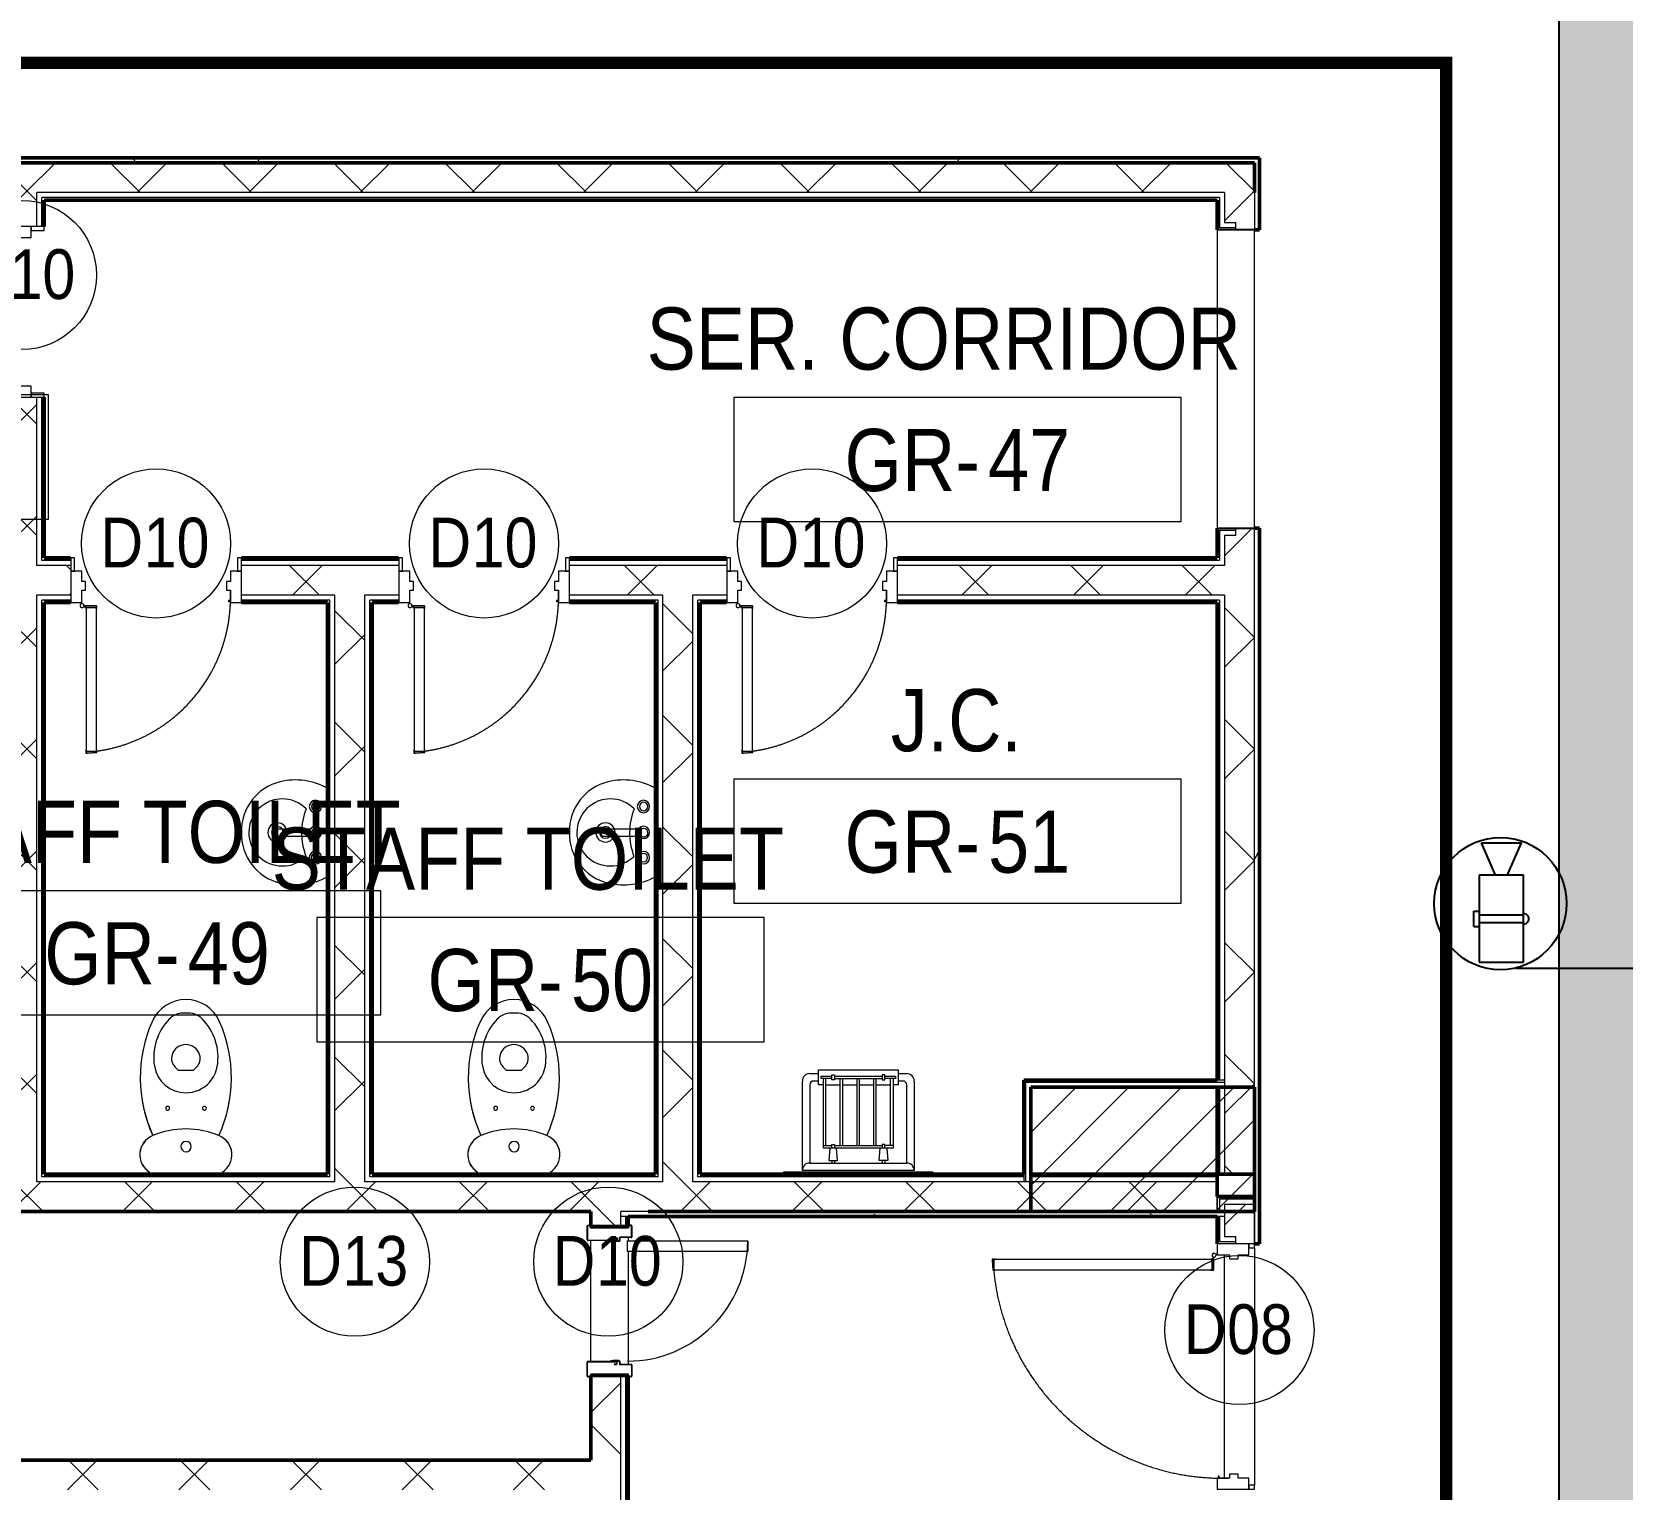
# Model space of a CAD drawing. Header units: millimetres. Extents: x -9358 to 257996, y -67499 to 9117.
# Drawn here: x 2040 to 8440, y -38225 to -32361 of the extents above; entities that cross this region are included whole.
import ezdxf

# ---------------------------------------------------------------- set-up
doc = ezdxf.new("R2010")
doc.units = ezdxf.units.MM
doc.header["$LTSCALE"] = 1000
doc.linetypes.add('Centre', pattern=[31.75, 6.35, -4.7625, 15.875, -4.7625])
doc.linetypes.add('Overhead', pattern=[3.96875, 2.38125, -1.5875])
for name, color, linetype, lineweight in [('123', 2, 'Continuous', 9), ('A-COL-RFC-1', 8, 'Continuous', 9), ('A-COL-RFC-2', 8, 'Continuous', 50), ('A-DETL-GENF', 8, 'Continuous', 25), ('A-DETL-GENF-1', 8, 'Continuous', 9), ('A-DOOR', 8, 'Continuous', 9), ('A-DOOR-1', 8, 'Continuous', 18), ('A-DOOR-2', 8, 'Centre', 9), ('A-DOR', 8, 'Continuous', 9), ('A-FLR-PAT', 8, 'Continuous', 18), ('A-ROM-NAM', 8, 'Continuous', 9), ('A-TYP-DOR', 8, 'Continuous', 0), ('A-WAL-CLD', 8, 'Continuous', 9), ('A-WAL-CMU', 8, 'Continuous', 50), ('A-WAL-LOW-30', 8, 'Continuous', 18), ('A-WAL-PAT-1', 8, 'Continuous', 9), ('A-WAL-PAT-2', 8, 'Overhead', 9), ('P-SANR-FIXT', 8, 'Continuous', 9)]:
    doc.layers.add(name, color=color, linetype=linetype, lineweight=lineweight)
for name, color, linetype in [('CCTVNET', 6, 'Continuous'), ('DATANET', 4, 'Continuous'), ('F POINT AGN', 7, 'Continuous'), ('LC-CABLE -10', 4, 'Continuous'), ('Route - rack2', 7, 'Continuous')]:
    doc.layers.add(name, color=color, linetype=linetype)
doc.styles.add('Arial_5', font='arial.ttf', dxfattribs={"width": 0.85, "height": 200})
doc.styles.add('Arial_7', font='arial.ttf', dxfattribs={"width": 0.85, "height": 200})
pattern_1 = [(45, (0, 0), (-224.5064, 224.5064), []), (135, (0, 0), (-224.5064, -224.5064), [])]
pattern_2 = [(0, (0, 0), (812.8, 203.2), [33.528, -576.072, 33.528, -576.072, -3251.2]), (0, (0, 0), (812.8, 203.2), [-1219.2, 33.528, -1185.672, 33.528, -576.072, -1422.4]), (0, (0, 0), (812.8, 203.2), [-3048, 33.528, -372.872, 33.528, -982.472]), (120, (304.8, 101.6), (-582.3764, 602.30545), [33.528, -576.072, 33.528, -576.072, -3251.2]), (120, (304.8, 101.6), (-582.3764, 602.30545), [-1219.2, 33.528, -1185.672, 33.528, -576.072, -1422.4]), (120, (304.8, 101.6), (-582.3764, 602.30545), [-3048, 33.528, -372.872, 33.528, -982.472]), (240, (406.4, 508), (-230.4236, -805.50545), [33.528, -576.072, 33.528, -576.072, -3251.2]), (240, (406.4, 508), (-230.4236, -805.50545), [-1219.2, 33.528, -1185.672, 33.528, -576.072, -1422.4]), (240, (406.4, 508), (-230.4236, -805.50545), [-3048, 33.528, -372.872, 33.528, -982.472])]

# ---------------------------------------------------------------- blocks, each defined once
blk = doc.blocks.new('Door Tag - Door Tag-41184-01-Ground Floor Plan')
at = {"layer": 'A-TYP-DOR'}
blk.add_circle((0, 0), 3, dxfattribs=at)
blk = doc.blocks.new('DAR_PL_MopSink-02_2D - DAR_PL_MopSink-02_2D-536153-01-Ground Floor Furniture Plan')
at = {"layer": 'P-SANR-FIXT'}
for p, q in [((-195, 405), (-160, 405)), ((-160, 360), (-160, 420)), ((-160, 420), (160, 420)), ((-150, 395), (-106.3, 395)), ((-150, 385), (-150, 395)), ((-106.3, 385), (-150, 385)), ((-140, 105), (-140, 385)), ((-130, 115), (-130, 385)), ((-106.3, 400), (-96.3, 400)), ((-106.3, 380), (-106.3, 400)), ((-96.3, 400), (-96.3, 380)), ((-96.3, 395), (96.2, 395)), ((-96.3, 385), (96.2, 385)), ((-72.5, 115), (-72.5, 385)), ((-62.5, 115), (-62.5, 385)), ((-5, 115), (-5, 385)), ((5, 115), (5, 385)), ((62.5, 115), (62.5, 385)), ((72.5, 115), (72.5, 385)), ((106.2, 400), (96.2, 400)), ((96.2, 400), (96.2, 380)), ((106.2, 380), (106.2, 400)), ((106.2, 395), (150, 395)), ((150, 385), (106.2, 385)), ((130, 115), (130, 385)), ((140, 385), (140, 105)), ((150, 395), (150, 385)), ((160, 420), (160, 360)), ((160, 405), (195, 405)), ((-225, 15), (-225, 375)), ((-195, 360), (-195, 45)), ((-160, 375), (-180, 375)), ((-140, 360), (-160, 360)), ((-130, 360), (-72.5, 360)), ((-96.3, 380), (-106.3, 380)), ((-62.5, 360), (-5, 360)), ((5, 360), (62.5, 360)), ((72.5, 360), (130, 360)), ((96.2, 380), (106.2, 380)), ((160, 360), (140, 360)), ((180, 375), (160, 375)), ((195, 45), (195, 360)), ((225, 375), (225, 15)), ((-140, 115), (-106.3, 115)), ((140, 105), (-140, 105)), ((-114.8, 105), (-118.7, 55)), ((-106.3, 120), (-96.3, 120)), ((-106.3, 105), (-106.3, 120)), ((-96.3, 120), (-96.3, 105)), ((-96.3, 115), (96.2, 115)), ((-83.8, 55), (-87.7, 105)), ((83.8, 55), (87.7, 105)), ((96.2, 120), (96.2, 105)), ((106.2, 120), (96.2, 120)), ((106.2, 105), (106.2, 120)), ((140, 115), (106.2, 115)), ((114.8, 105), (118.7, 55)), ((-300, 10), (300, 10)), ((-300, 0), (-300, 10)), ((225, 15), (-225, 15)), ((-195, 45), (195, 45)), ((-118.7, 55), (-83.8, 55)), ((-106.3, 55), (-106.3, 45)), ((-96.3, 55), (-96.3, 45)), ((118.7, 55), (83.8, 55)), ((96.2, 55), (96.2, 45)), ((106.2, 55), (106.2, 45)), ((300, 10), (300, 0))]:
    blk.add_line(p, q, dxfattribs=at)
for centre, radius, start, end in [((-195, 375), 30, 90, 180), ((195, 375), 30, 360, 90), ((-180, 360), 15, 90, 180), ((180, 360), 15, 360, 90), ((-195, 15), 30, 90, 180), ((195, 15), 30, 360, 90)]:
    blk.add_arc(centre, radius, start, end, dxfattribs=at)
blk = doc.blocks.new('M_Door-Opening - OPENING_1200 x 2200mm-2305139-01-Ground Floor Furniture Plan')
at = {"layer": 'A-DETL-GENF'}
for p, q in [((-608.2, 75), (-608.2, -75)), ((591.8, -75), (591.8, 75))]:
    blk.add_line(p, q, dxfattribs=at)
at = {"layer": 'A-WAL-PAT-2'}
for p, q in [((591.8, 75), (-608.2, 75)), ((-608.2, -75), (591.8, -75))]:
    blk.add_line(p, q, dxfattribs=at)
blk = doc.blocks.new('WC w Cistern _5_ - 540 x 360mm-1134642-01-Ground Floor Furniture Plan')
at = {"layer": 'P-SANR-FIXT'}
for p, q in [((-43.1, 430.6), (-30.8, 418.2)), ((-30.8, 418.2), (30.8, 418.2)), ((30.8, 418.2), (43.1, 430.6)), ((-146.9, 0), (-146.9, 8.9)), ((-146.9, 0), (-146.9, 8.9)), ((146.9, 8.9), (146.9, 0)), ((146.9, 8.9), (146.9, 0))]:
    blk.add_line(p, q, dxfattribs=at)
for centre, radius, start, end in [((1.4, 553), 150, 90.53114, 156.20311), ((1.4, 553), 150, 90.53114, 156.20311), ((-8.3, 567.1), 81.6, 84.16452, 135.60264), ((-1.4, 553), 150, 23.79689, 89.46886), ((-1.4, 553), 150, 23.79689, 89.46886), ((8.3, 567.1), 81.6, 44.39736, 95.83548), ((375, 388.2), 558.4, 156.20311, 204.60973), ((375, 388.2), 558.4, 156.20311, 204.64551), ((90.5, 470.4), 219.9, 135.60264, 189.09392), ((-90.5, 470.4), 219.9, 350.90608, 44.39736), ((-375, 388.2), 558.4, 335.35449, 23.79689), ((-375, 388.2), 558.4, 335.39027, 23.79689), ((0, 463.5), 58.1, 17.18295, 162.81354), ((-7.8, 465.9), 50, 162.81354, 225), ((7.8, 465.9), 50, 315, 17.18295), ((0, 455.9), 128.2, 189.09392, 270.00153), ((0, 455.9), 128.2, 317.55472, 350.90608), ((0, 455.9), 128.2, 269.99847, 317.55472), ((-73.2, 265.4), 7.83, 0, 180), ((-73.2, 265.4), 7.83, 180, 360), ((74.8, 265.4), 7.83, 0, 180), ((74.8, 265.4), 7.83, 180, 0), ((-102.8, 78.7), 82.5, 111.18076, 237.72554), ((-102.8, 78.7), 82.5, 113.12177, 237.72554), ((0, -162.1), 344.3, 66.87823, 113.12177), ((0.6, 111.3), 20.9, 0, 180), ((102.8, 78.7), 82.5, 302.27446, 68.81924), ((102.8, 78.7), 82.5, 302.27446, 66.87823), ((0.6, 111.3), 20.9, 180, 0)]:
    blk.add_arc(centre, radius, start, end, dxfattribs=at)
blk = doc.blocks.new('Sink - Cloakroom - 440 x 350mm-536151-01-Ground Floor Furniture Plan')
at = {"layer": 'P-SANR-FIXT'}
for p, q in [((-15, 214.9), (-15, 70.7)), ((15, 214.9), (15, 70.7))]:
    blk.add_line(p, q, dxfattribs=at)
for centre, radius, start, end in [((-5.9, 145.1), 203.5, 88.34422, 166.36495), ((-5.9, 145.1), 203.5, 88.34422, 166.36495), ((5.9, 145.1), 203.5, 13.63505, 91.65578), ((5.9, 145.1), 203.5, 13.63505, 91.65578), ((0, 183.6), 135, 314.94439, 224.53709), ((53.3, 130.8), 264.4, 166.36495, 209.63505), ((53.3, 130.8), 264.4, 166.36495, 209.63505), ((0, 203.6), 38.6, 0, 180), ((0, 203.6), 38.6, 180, 0), ((0, 203.6), 23.5, 0, 180), ((0, 203.6), 23.5, 180, 0), ((-53.3, 130.8), 264.4, 330.36495, 13.63505), ((-53.3, 130.8), 264.4, 330.36495, 13.63505), ((-101.3, 50.7), 25, 360, 180), ((-101.3, 50.7), 17, 0, 180), ((-1.6, -160.3), 266.6, 68.68012, 110.80136), ((0, 50.7), 25, 360, 180), ((-0.8, 49.2), 16.8, 90, 270), ((-0.8, 49.2), 16.8, 270, 90), ((104.3, 50.7), 25, 0, 180), ((104.3, 49.7), 17, 0, 180), ((-101.3, 50.7), 25, 180, 360), ((-101.3, 50.7), 17, 180, 0), ((0, 50.7), 25, 180, 360), ((104.3, 50.7), 25, 180, 0), ((104.3, 49.7), 17, 180, 0)]:
    blk.add_arc(centre, radius, start, end, dxfattribs=at)
blk.add_ellipse((0, 214.9), major_axis=(15, 0), ratio=0.428525, start_param=0, end_param=3.141593, dxfattribs=at)
blk = doc.blocks.new('Wooden door with louvers - WC Wooden door 700 x 2200mm-2594680-01-Ground Floor Furniture Plan')
at = {"layer": 'A-DETL-GENF-1'}
for p, q in [((237.9, 691.4), (237.9, 684.2)), ((239.2, 682.9), (239.2, 689.2)), ((239.2, 689.2), (281.1, 689.2)), ((275.5, 695.6), (239.4, 693.1)), ((282.4, 695.6), (275.5, 695.6)), ((281.1, 689.2), (281.1, 682.9)), ((282.4, 684.2), (282.4, 695.6)), ((-299.2, 90), (-343.7, 90)), ((-343.7, 90), (-343.7, -37)), ((-299.2, 85.1), (-299.2, 90)), ((-296, 84.9), (-299.2, 85.1)), ((-299.2, 82.3), (-296, 82.6)), ((-299.2, 40.2), (-299.2, 82.3)), ((-295, 84.9), (-296, 84.9)), ((-296, 82.6), (-295, 82.6)), ((-291.9, 85.7), (-295, 85.7)), ((-295, 85.7), (-295, 84.9)), ((-295, 82.6), (-295, 81.7)), ((-295, 81.7), (-291.9, 81.7)), ((-291.9, 81.7), (-291.9, 85.7)), ((237.9, 115), (237.9, 105.1)), ((239.2, 109.4), (239.2, 116.3)), ((281.1, 109.4), (239.2, 109.4)), ((239.5, 103.5), (290.2, 103.5)), ((281.1, 115.7), (281.1, 109.4)), ((282.4, 107.1), (282.4, 114.5)), ((291.9, 107.1), (282.4, 107.1)), ((299.2, 94.4), (299.2, 40.2)), ((302.6, 90), (302.6, 95.8)), ((343.6, 90), (302.6, 90)), ((343.6, -37), (343.6, 90)), ((-284.5, 40.2), (-299.2, 40.2)), ((-299.2, -37), (-299.2, 5.2)), ((-299.2, 5.2), (-284.5, 5.2)), ((-283.4, 6.4), (-283.4, 39)), ((283.4, 39), (283.4, 6.4)), ((299.2, 40.2), (284.5, 40.2)), ((284.5, 5.2), (299.2, 5.2)), ((299.2, 5.2), (299.2, -37)), ((-343.7, -37), (-299.2, -37)), ((299.2, -37), (343.6, -37))]:
    blk.add_line(p, q, dxfattribs=at)
for centre, radius, start, end in [((239.5, 691.5), 1.54, 94, 184), ((239.2, 684.2), 1.27, 180, 270), ((281.1, 684.2), 1.27, 270, 0), ((239.2, 115), 1.27, 90, 180), ((239.5, 105.1), 1.57, 180, 270), ((281.1, 114.5), 1.27, 360, 90), ((297.8, 102), 7.79, 168.79322, 280.213), ((297.8, 102), 7.79, 307.4633, 139.37498), ((-284.5, 39), 1.14, 0, 90), ((-284.5, 6.4), 1.14, 270, 0), ((284.5, 39), 1.14, 90, 180), ((284.5, 6.4), 1.14, 180, 270)]:
    blk.add_arc(centre, radius, start, end, dxfattribs=at)
at = {"layer": 'A-DOOR'}
for p, q in [((281.1, 689.2), (239.2, 689.2)), ((239.2, 689.2), (239.2, 493.5)), ((281.1, 503.5), (281.1, 689.2)), ((239.2, 493.5), (239.2, 109.4)), ((281.1, 109.4), (281.1, 503.5)), ((239.2, 109.4), (281.1, 109.4)), ((-327.8, -37), (-343.7, -37)), ((-343.7, -37), (-343.7, -90)), ((-327.8, -90), (-327.8, -37)), ((327.8, -37), (327.8, -90)), ((343.6, -37), (327.8, -37)), ((343.6, -90), (343.6, -37)), ((-343.7, -90), (-327.8, -90)), ((327.8, -90), (343.6, -90))]:
    blk.add_line(p, q, dxfattribs=at)
at = {"layer": 'A-DOOR-2'}
blk.add_arc((325.1, 68.8), 624.8, 97.90095, 182.31527, dxfattribs=at)
blk = doc.blocks.new('Wooden door with louvers - WC Wooden door 1000 x 2200mm-2594682-01-Ground Floor Furniture Plan')
at = {"layer": 'A-DETL-GENF-1'}
for p, q in [((387.9, 976.4), (387.9, 969.2)), ((389.2, 967.9), (389.2, 974.2)), ((389.2, 974.2), (431.1, 974.2)), ((425.5, 980.6), (389.4, 978.1)), ((432.4, 980.6), (425.5, 980.6)), ((431.1, 974.2), (431.1, 967.9)), ((432.4, 969.2), (432.4, 980.6)), ((-449.2, 75), (-493.7, 75)), ((-493.7, 75), (-493.7, -52)), ((-449.2, 70.1), (-449.2, 75)), ((-446, 69.9), (-449.2, 70.1)), ((-449.2, 67.3), (-446, 67.6)), ((-449.2, 25.2), (-449.2, 67.3)), ((-445, 69.9), (-446, 69.9)), ((-446, 67.6), (-445, 67.6)), ((-441.9, 70.7), (-445, 70.7)), ((-445, 70.7), (-445, 69.9)), ((-445, 67.6), (-445, 66.7)), ((-445, 66.7), (-441.9, 66.7)), ((-441.9, 66.7), (-441.9, 70.7)), ((387.9, 100), (387.9, 90.1)), ((389.2, 94.4), (389.2, 101.3)), ((431.1, 94.4), (389.2, 94.4)), ((389.5, 88.5), (440.2, 88.5)), ((431.1, 100.7), (431.1, 94.4)), ((432.4, 92.1), (432.4, 99.5)), ((441.9, 92.1), (432.4, 92.1)), ((449.2, 79.4), (449.2, 25.2)), ((452.6, 75), (452.6, 80.8)), ((493.6, 75), (452.6, 75)), ((493.6, -52), (493.6, 75)), ((-434.5, 25.2), (-449.2, 25.2)), ((-433.4, -8.6), (-433.4, 24)), ((433.4, 24), (433.4, -8.6)), ((449.2, 25.2), (434.5, 25.2)), ((-493.7, -52), (-449.2, -52)), ((-449.2, -52), (-449.2, -9.8)), ((-449.2, -9.8), (-434.5, -9.8)), ((434.5, -9.8), (449.2, -9.8)), ((449.2, -9.8), (449.2, -52)), ((449.2, -52), (493.6, -52))]:
    blk.add_line(p, q, dxfattribs=at)
for centre, radius, start, end in [((389.5, 976.5), 1.54, 94, 184), ((389.2, 969.2), 1.27, 180, 270), ((431.1, 969.2), 1.27, 270, 0), ((389.2, 100), 1.27, 90, 180), ((389.5, 90.1), 1.57, 180, 270), ((431.1, 99.5), 1.27, 360, 90), ((447.8, 87), 7.79, 168.79322, 280.213), ((447.8, 87), 7.79, 307.4633, 139.37498), ((-434.5, 24), 1.14, 0, 90), ((434.5, 24), 1.14, 90, 180), ((-434.5, -8.6), 1.14, 270, 360), ((434.5, -8.6), 1.14, 180, 270)]:
    blk.add_arc(centre, radius, start, end, dxfattribs=at)
at = {"layer": 'A-DOOR'}
for p, q in [((431.1, 974.2), (389.2, 974.2)), ((389.2, 974.2), (389.2, 478.5)), ((431.1, 488.5), (431.1, 974.2)), ((389.2, 478.5), (389.2, 94.4)), ((431.1, 94.4), (431.1, 488.5)), ((389.2, 94.4), (431.1, 94.4)), ((-477.8, -52), (-493.7, -52)), ((-493.7, -52), (-493.7, -75)), ((-477.8, -75), (-477.8, -52)), ((477.8, -52), (477.8, -75)), ((493.6, -52), (477.8, -52)), ((493.6, -75), (493.6, -52)), ((-493.7, -75), (-477.8, -75)), ((477.8, -75), (493.6, -75))]:
    blk.add_line(p, q, dxfattribs=at)
at = {"layer": 'A-DOOR-2'}
blk.add_arc((475.1, 53.8), 924.6, 95.32969, 181.56427, dxfattribs=at)
blk = doc.blocks.new('NBS_AssaAbloyLtd_DrsetSym_AASDMetalPlantRoomDoor_Single-VisionPanelType1A - 600mm-water proof Fire Rated-2541030-01-Ground Floor Furniture Plan')
at = {"layer": 'A-DOOR'}
blk.add_arc((242, -72), 484, 180, 270, dxfattribs=at)
at = {"layer": 'A-DOOR-1'}
for p, q in [((-305, 87.5), (-305, 77.5)), ((-305, 77.5), (-305, 87.5)), ((-303.5, 77.5), (-303.5, 87.5)), ((-245.7, 90), (-302.5, 90)), ((-302.5, 90), (-245.7, 90)), ((-302.5, 88.5), (-245.7, 88.5)), ((-295, 76.5), (-302.5, 76.5)), ((-302.5, 75), (-295, 75)), ((-295, 75), (-300, 75)), ((-295, 76.5), (-295, 75)), ((-295, -75), (-295, 75)), ((-244.7, 87.5), (-244.7, -27.5)), ((-243.2, -3.1), (-243.2, 87.5)), ((-243.2, 87.5), (-243.2, -3.1)), ((243.2, -3.1), (243.2, 87.5)), ((243.2, -3.4), (243.2, 87.5)), ((244.7, 87.5), (244.7, -27.5)), ((245.7, 90), (302.5, 90)), ((245.7, 90), (302.5, 90)), ((302.5, 88.5), (245.7, 88.5)), ((295, 76.5), (295, 75)), ((295, 76.5), (302.5, 76.5)), ((302.5, 75), (295, 75)), ((295, 75), (295, -75)), ((300, 75), (295, 75)), ((303.5, 77.5), (303.5, 87.5)), ((305, 87.5), (305, 77.5)), ((305, 87.5), (305, 77.5)), ((-256.5, -87.5), (-256.5, -42)), ((-253.7, -18), (-255.2, -18)), ((-255.2, -18), (-255.2, -27.5)), ((-255, -87.5), (-255, -42)), ((-255, -42), (-255, -87.5)), ((-242.5, -39.5), (-254, -39.5)), ((-242.5, -41), (-254, -41)), ((-242.5, -41), (-254, -41)), ((-253.7, -27.5), (-253.7, -18)), ((-245.7, -28.5), (-252.7, -28.5)), ((-252.7, -30), (-245.7, -30)), ((-241.7, -3.1), (-243.2, -3.4)), ((-243.2, -27.5), (-243.2, -3.1)), ((-243.2, -3.1), (-241.7, -3.1)), ((-243.2, -3.4), (-241.5, -13.1)), ((-240, -13), (-241.7, -3.1)), ((-241.7, -3.1), (-240, -13)), ((-241.5, -13.1), (-241.5, -38.5)), ((-240, -38.5), (-240, -13)), ((-240, -13), (-240, -38.5)), ((240, -13), (241.7, -3.1)), ((240, -13), (241.7, -3.1)), ((240, -38.5), (240, -13)), ((240, -38.5), (240, -13)), ((243.2, -3.4), (241.5, -13.1)), ((241.5, -13.1), (241.5, -38.5)), ((241.7, -3.1), (243.2, -3.4)), ((241.7, -3.1), (243.2, -3.4)), ((242.5, -39.5), (254, -39.5)), ((242.5, -41), (254, -41)), ((254, -41), (242.5, -41)), ((243.2, -27.5), (243.2, -3.1)), ((245.7, -28.5), (252.7, -28.5)), ((252.7, -30), (245.7, -30)), ((253.7, -18), (255.2, -18)), ((253.7, -27.5), (253.7, -18)), ((255, -87.5), (255, -42)), ((255, -87.5), (255, -42)), ((255.2, -18), (255.2, -27.5)), ((256.5, -87.5), (256.5, -42)), ((-305, -87.5), (-305, -77.5)), ((-305, -87.5), (-305, -77.5)), ((-303.5, -87.5), (-303.5, -77.5)), ((-295, -75), (-302.5, -75)), ((-302.5, -76.5), (-295, -76.5)), ((-257.5, -88.5), (-302.5, -88.5)), ((-302.5, -90), (-257.5, -90)), ((-257.5, -90), (-302.5, -90)), ((-300, -75), (-295, -75)), ((-295, -76.5), (-295, -75)), ((199, -72), (242, -72)), ((199, -556), (199, -72)), ((242, -72), (242, -556)), ((257.5, -88.5), (302.5, -88.5)), ((302.5, -90), (257.5, -90)), ((302.5, -90), (257.5, -90)), ((295, -76.5), (295, -75)), ((295, -75), (302.5, -75)), ((295, -75), (300, -75)), ((302.5, -76.5), (295, -76.5)), ((303.5, -87.5), (303.5, -77.5)), ((305, -87.5), (305, -77.5)), ((305, -77.5), (305, -87.5)), ((242, -556), (199, -556))]:
    blk.add_line(p, q, dxfattribs=at)
for centre, radius, start, end in [((-302.5, 87.5), 2.5, 90, 180), ((-302.5, 87.5), 2.5, 90, 180), ((-302.5, 77.5), 2.5, 180, 270), ((-302.5, 77.5), 2.5, 180, 270), ((-302.5, 87.5), 1.03, 90, 180), ((-302.5, 77.5), 1.01, 180, 270), ((-245.7, 87.5), 2.5, 0, 90), ((-245.7, 87.5), 2.5, 0, 90), ((-245.7, 87.5), 0.985, 0, 90), ((245.7, 87.5), 2.5, 90, 180), ((245.7, 87.5), 2.5, 90, 180), ((245.7, 87.5), 0.985, 90, 180), ((302.5, 87.5), 2.5, 360, 90), ((302.5, 87.5), 2.5, 0, 90), ((302.5, 87.5), 1.03, 0, 90), ((302.5, 77.5), 1.01, 270, 360), ((302.5, 77.5), 2.5, 270, 360), ((302.5, 77.5), 2.5, 270, 360), ((-254, -42), 2.5, 90, 180), ((-252.7, -27.5), 2.5, 180, 270), ((-254, -42), 0.997, 90, 180), ((-254, -42), 0.997, 90, 180), ((-252.7, -27.5), 1.01, 180, 270), ((-245.7, -27.5), 0.984, 270, 360), ((-245.7, -27.5), 2.5, 270, 360), ((-242.5, -38.5), 1, 270, 0), ((-242.5, -38.5), 2.5, 270, 360), ((-242.5, -38.5), 2.5, 270, 0), ((242.5, -38.5), 2.5, 180, 270), ((242.5, -38.5), 2.5, 180, 270), ((242.5, -38.5), 1, 180, 270), ((245.7, -27.5), 2.5, 180, 270), ((245.7, -27.5), 0.984, 180, 270), ((252.7, -27.5), 1.01, 270, 360), ((252.7, -27.5), 2.5, 270, 360), ((254, -42), 2.5, 360, 90), ((254, -42), 0.997, 360, 90), ((254, -42), 0.979, 0, 90), ((-302.5, -77.5), 2.5, 90, 180), ((-302.5, -77.5), 2.5, 90, 180), ((-302.5, -87.5), 2.5, 180, 270), ((-302.5, -87.5), 2.5, 180, 270), ((-302.5, -77.5), 1, 90, 180), ((-302.5, -87.5), 1, 180, 270), ((-257.5, -87.5), 1, 270, 360), ((-257.5, -87.5), 2.5, 270, 360), ((-257.5, -87.5), 2.5, 270, 0), ((257.5, -87.5), 2.5, 180, 270), ((257.5, -87.5), 2.5, 180, 270), ((257.5, -87.5), 1, 180, 270), ((302.5, -77.5), 2.5, 0, 90), ((302.5, -77.5), 2.5, 0, 90), ((302.5, -77.5), 1, 0, 90), ((302.5, -87.5), 1, 270, 360), ((302.5, -87.5), 2.5, 270, 360), ((302.5, -87.5), 2.5, 270, 360)]:
    blk.add_arc(centre, radius, start, end, dxfattribs=at)
blk = doc.blocks.new('M_Room Tag_Small - M_Room Tag_Small-919701-01-Ground Floor Furniture Plan')
at = {"layer": 'A-ROM-NAM'}
for p, q in [((9, 2.5), (-9, 2.5)), ((-9, 2.5), (-9, -2.5)), ((9, -2.5), (9, 2.5)), ((-9, -2.5), (9, -2.5))]:
    blk.add_line(p, q, dxfattribs=at)
blk = doc.blocks.new('G')
at = {"layer": 'A-COL-RFC-1'}
h = blk.add_hatch(dxfattribs=at)
h.set_pattern_fill('FP_4', color=256, style=0, pattern_type=2)
h.set_pattern_definition([(45, (0, 0), (-106.066, 106.066), [])])
h.paths.add_polyline_path([(6960, -36960), (6960, -36460), (6060, -36460), (6060, -36960), (6523.7, -36960)], flags=0)
at = {"layer": 'A-WAL-PAT-1'}
h = blk.add_hatch(dxfattribs=at)
h.set_pattern_fill('FP_3', color=256, style=0, pattern_type=2)
h.set_pattern_definition(pattern_1)
h.paths.add_polyline_path([(250, -32860), (6960, -32860), (6960, -32740), (130, -32740), (130, -32860), (133.4, -32860)], flags=0)
h = blk.add_hatch(dxfattribs=at)
h.set_pattern_fill('FP_2', color=256, style=0, pattern_type=2)
h.set_pattern_definition(pattern_2)
h.paths.add_polyline_path([(6960, -32740), (6960, -32720), (270, -32720), (270, -32740), (6032.1, -32740)], flags=0)
h = blk.add_hatch(dxfattribs=at)
h.set_pattern_fill('FP_2', color=256, style=0, pattern_type=2)
h.set_pattern_definition(pattern_2)
h.paths.add_polyline_path([(6960, -45080), (6980, -45080), (6980, -38077.3), (6960, -38077.3), (6960, -45060)], flags=0)
h.paths.add_polyline_path([(6980, -37090), (6980, -34210), (6960, -34210), (6960, -37090)], flags=0)
h.paths.add_polyline_path([(6980, -33010), (6980, -32720), (6960, -32720), (6960, -33010)], flags=0)
h = blk.add_hatch(dxfattribs=at)
h.set_pattern_fill('FP_3', color=256, style=0, pattern_type=2)
h.set_pattern_definition(pattern_1)
h.paths.add_polyline_path([(1940, -36840), (2060, -36840), (2060, -33683.6), (1940, -33683.6), (1940, -36820)], flags=0)
h.paths.add_polyline_path([(2060, -32996.3), (2060, -32860), (1940, -32860), (1940, -32996.3), (2037, -32996.3)], flags=0)
h = blk.add_hatch(dxfattribs=at)
h.set_pattern_fill('FP_3', color=256, style=0, pattern_type=2)
h.set_pattern_definition(pattern_1)
h.paths.add_polyline_path([(6885, -36810), (6960, -36810), (6960, -34210), (6885, -34210), (6885, -34240), (6840, -34240), (6840, -36810)], flags=0)
h.paths.add_polyline_path([(6885, -33010), (6960, -33010), (6960, -32860), (6840, -32860), (6840, -32980), (6885, -32980), (6885, -33000)], flags=0)
h = blk.add_hatch(dxfattribs=at)
h.set_pattern_fill('FP_3', color=256, style=0, pattern_type=2)
h.set_pattern_definition(pattern_1)
h.paths.add_polyline_path([(3240, -34480), (3260, -34480), (3260, -34360), (2883.6, -34360), (2883.6, -34480), (3230, -34480)], flags=0)
h.paths.add_polyline_path([(2196.3, -34480), (2196.3, -34360), (2060, -34360), (2060, -34480), (2099.6, -34480)], flags=0)
h = blk.add_hatch(dxfattribs=at)
h.set_pattern_fill('FP_3', color=256, style=0, pattern_type=2)
h.set_pattern_definition(pattern_1)
h.paths.add_polyline_path([(3260, -36840), (3380, -36840), (3380, -34360), (3260, -34360), (3260, -36820)], flags=0)
h = blk.add_hatch(dxfattribs=at)
h.set_pattern_fill('FP_3', color=256, style=0, pattern_type=2)
h.set_pattern_definition(pattern_1)
h.paths.add_polyline_path([(4203.6, -34480), (4580, -34480), (4580, -34360), (4203.6, -34360), (4203.6, -34460.2)], flags=0)
h.paths.add_polyline_path([(3380, -34480), (3516.3, -34480), (3516.3, -34360), (3380, -34360)], flags=0)
h = blk.add_hatch(dxfattribs=at)
h.set_pattern_fill('FP_3', color=256, style=0, pattern_type=2)
h.set_pattern_definition(pattern_1)
h.paths.add_polyline_path([(4700, -36840), (4700, -34360), (4580, -34360), (4580, -36840)], flags=0)
h = blk.add_hatch(dxfattribs=at)
h.set_pattern_fill('FP_3', color=256, style=0, pattern_type=2)
h.set_pattern_definition(pattern_1)
h.paths.add_polyline_path([(4836.3, -34480), (4836.3, -34360), (4700, -34360), (4700, -34480), (4730, -34480)], flags=0)
h.paths.add_polyline_path([(6820, -34480), (6840, -34480), (6840, -34360), (5523.6, -34360), (5523.6, -34480), (6810, -34480)], flags=0)
h = blk.add_hatch(dxfattribs=at)
h.set_pattern_fill('FP_3', color=256, style=0, pattern_type=2)
h.set_pattern_definition(pattern_1)
h.paths.add_polyline_path([(6810, -36960), (6810, -36840), (220, -36840), (220, -36960), (6523.7, -36960)], flags=0)
h = blk.add_hatch(dxfattribs=at)
h.set_pattern_fill('FP_3', color=256, style=0, pattern_type=2)
h.set_pattern_definition(pattern_1)
h.paths.add_polyline_path([(4410, -37960), (4410, -37620), (4290, -37620), (4290, -37960)], flags=0)
h.paths.add_polyline_path([(4290, -37020), (4410, -37020), (4410, -36960), (4290, -36960)], flags=0)
h = blk.add_hatch(dxfattribs=at)
h.set_pattern_fill('FP_2', color=256, style=0, pattern_type=2)
h.set_pattern_definition(pattern_2)
h.paths.add_polyline_path([(4440, -36980), (6840, -36980), (6840, -36960), (4410, -36960), (4410, -36980), (4430, -36980)], flags=0)
h = blk.add_hatch(dxfattribs=at)
h.set_pattern_fill('FP_3', color=256, style=0, pattern_type=2)
h.set_pattern_definition(pattern_1)
h.paths.add_polyline_path([(6885, -40940), (6960, -40940), (6960, -38077.3), (6885, -38077.3), (6885, -38107.3), (6840, -38107.3), (6840, -40940)], flags=0)
h.paths.add_polyline_path([(6937, -37090), (6960, -37090), (6960, -36930), (6840, -36930), (6840, -37060), (6885, -37060), (6885, -37090), (6894.8, -37090)], flags=0)
h = blk.add_hatch(dxfattribs=at)
h.set_pattern_fill('FP_3', color=256, style=0, pattern_type=2)
h.set_pattern_definition(pattern_1)
h.paths.add_polyline_path([(4065.9, -38080), (4410, -38080), (4410, -37960), (100, -37960), (100, -38080), (3082.8, -38080)], flags=0)
at = {"layer": 'A-COL-RFC-2'}
for p, q in [((6960, -36460), (6060, -36460)), ((6060, -36460), (6060, -36960)), ((6960, -36960), (6960, -36460)), ((6060, -36960), (6960, -36960))]:
    blk.add_line(p, q, dxfattribs=at)
at = {"layer": 'A-FLR-PAT'}
for p, q in [((6960, -37105.9), (6960, -38061.4)), ((6840, -38032.8), (6840, -37134.4))]:
    blk.add_line(p, q, dxfattribs=at)
at = {"layer": 'A-WAL-CLD'}
for p, q in [((2060, -32996.3), (2060, -32860)), ((6840, -32860), (2060, -32860)), ((2080, -32996.3), (2080, -32880)), ((6820, -32880), (2080, -32880)), ((6820, -32880), (6820, -33000)), ((6840, -32860), (6840, -32980)), ((6960, -32860), (6960, -33010)), ((6820, -33000), (6885, -33000)), ((6840, -32980), (6885, -32980)), ((6885, -33010), (6885, -32980)), ((2060, -34360), (2060, -33683.6)), ((2080, -34340), (2080, -33683.6)), ((6820, -34220), (6820, -34340)), ((6885, -34220), (6820, -34220)), ((6840, -34240), (6840, -34360)), ((6885, -34240), (6840, -34240)), ((6885, -34240), (6885, -34210)), ((6960, -36810), (6960, -34210)), ((2196.3, -34360), (2060, -34360)), ((2196.3, -34340), (2080, -34340)), ((3516.3, -34340), (2883.6, -34340)), ((3516.3, -34360), (2883.6, -34360)), ((4836.3, -34340), (4203.6, -34340)), ((4836.3, -34360), (4203.6, -34360)), ((6820, -34340), (5523.6, -34340)), ((6840, -34360), (5523.6, -34360)), ((2060, -36840), (2060, -34480)), ((2196.3, -34480), (2060, -34480)), ((3260, -34480), (2883.6, -34480)), ((3260, -36840), (3260, -34480)), ((3380, -36840), (3380, -34480)), ((3516.3, -34480), (3380, -34480)), ((4580, -34480), (4203.6, -34480)), ((4580, -36840), (4580, -34480)), ((4836.3, -34480), (4700, -34480)), ((4700, -36840), (4700, -34480)), ((6840, -34480), (5523.6, -34480)), ((6840, -34480), (6840, -36810)), ((2080, -36820), (2080, -34500)), ((2196.3, -34500), (2080, -34500)), ((3240, -34500), (2883.6, -34500)), ((3240, -36820), (3240, -34500)), ((3400, -36820), (3400, -34500)), ((3516.3, -34500), (3400, -34500)), ((4560, -34500), (4203.6, -34500)), ((4560, -36820), (4560, -34500)), ((4836.3, -34500), (4720, -34500)), ((4720, -36820), (4720, -34500)), ((6820, -34500), (5523.6, -34500)), ((6820, -34500), (6820, -36432)), ((6040, -36440), (6840, -36440)), ((6040, -36840), (6040, -36440)), ((6840, -36432), (6810, -36432)), ((6840, -36460), (6810, -36460)), ((6820, -36460), (6820, -36810)), ((3260, -36840), (2060, -36840)), ((3240, -36820), (2080, -36820)), ((4580, -36840), (3380, -36840)), ((4560, -36820), (3400, -36820)), ((6810, -36840), (4700, -36840)), ((6032, -36820), (4720, -36820)), ((6032, -36810), (6032, -36840)), ((6060, -36810), (6060, -36840)), ((6810, -36820), (6060, -36820)), ((6810, -36960), (6810, -36900)), ((6810, -36900), (6810, -36960)), ((6960, -36910), (6820, -36910)), ((6820, -36910), (6820, -36960)), ((6960, -36900), (6960, -37090)), ((6960, -37090), (6960, -36900)), ((4520.8, -36960), (4410, -36960)), ((4410, -37020), (4410, -36960)), ((4440, -36980), (4410, -36980)), ((4430, -37020), (4430, -36980)), ((6840, -36960), (6810, -36960)), ((6840, -36980), (6810, -36980)), ((6820, -36980), (6820, -37080)), ((6840, -36930), (6960, -36930)), ((6840, -36930), (6840, -37060)), ((6820, -37080), (6885, -37080)), ((6840, -37060), (6885, -37060)), ((6885, -37090), (6885, -37060)), ((4410, -38260), (4410, -37620)), ((4430, -38240), (4430, -37620))]:
    blk.add_line(p, q, dxfattribs=at)
at = {"layer": 'A-WAL-CMU'}
for p, q in [((6980, -32720), (270, -32720)), ((270, -32740), (6960, -32740)), ((6960, -32860), (6960, -32740)), ((6980, -33010), (6980, -32720)), ((2090, -32996.3), (2090, -32890)), ((2090, -32890), (6810, -32890)), ((6810, -32890), (6810, -33010)), ((6960, -33010), (6980, -33010)), ((2090, -34330), (2090, -33683.6)), ((6810, -34210), (6810, -34330)), ((6980, -34210), (6960, -34210)), ((6980, -37090), (6980, -34210)), ((2196.3, -34330), (2090, -34330)), ((3516.3, -34330), (2883.6, -34330)), ((4836.3, -34330), (4203.6, -34330)), ((6810, -34330), (5523.6, -34330)), ((2090, -36810), (2090, -34510)), ((2090, -34510), (2196.3, -34510)), ((2883.6, -34510), (3230, -34510)), ((3230, -34510), (3230, -36810)), ((3410, -36810), (3410, -34510)), ((3410, -34510), (3516.3, -34510)), ((4203.6, -34510), (4550, -34510)), ((4550, -34510), (4550, -36810)), ((4730, -34510), (4836.3, -34510)), ((4730, -36810), (4730, -34510)), ((5523.6, -34510), (6810, -34510)), ((6810, -34510), (6810, -36432)), ((6810, -36432), (6032, -36432)), ((6032, -36432), (6032, -36810)), ((6060, -36460), (6810, -36460)), ((6060, -36810), (6060, -36460)), ((6810, -36460), (6810, -36900)), ((3230, -36810), (2090, -36810)), ((4550, -36810), (3410, -36810)), ((6032, -36810), (4730, -36810)), ((6960, -36810), (6060, -36810)), ((6960, -36810), (6960, -36900)), ((6960, -36900), (6810, -36900)), ((190, -36960), (4290, -36960)), ((4290, -36960), (4290, -37020)), ((4440, -36980), (6810, -36980)), ((4440, -37020), (4440, -36980)), ((6810, -36960), (4520.8, -36960)), ((6810, -36980), (6810, -37090)), ((4290, -37020), (4440, -37020)), ((6960, -37090), (6980, -37090)), ((4290, -37620), (4290, -37960)), ((4440, -37620), (4290, -37620)), ((4440, -38230), (4440, -37620)), ((4290, -37960), (100, -37960))]:
    blk.add_line(p, q, dxfattribs=at)
at = {"layer": 'A-WAL-LOW-30'}
for p, q in [((4290, -37563.2), (4290, -37076.8)), ((4440, -37065), (4440, -37078)), ((4440, -37121), (4440, -37575))]:
    blk.add_line(p, q, dxfattribs=at)
at = {"layer": 'A-DOR'}
for name, p, rotation in [('Wooden door with louvers - WC Wooden door 700 x 2200mm-2594680-01-Ground Floor Furniture Plan', (2000, -33340), 89.99999999999969), ('M_Door-Opening - OPENING_1200 x 2200mm-2305139-01-Ground Floor Furniture Plan', (6885, -33618.2), 269.9999999999998), ('Wooden door with louvers - WC Wooden door 700 x 2200mm-2594680-01-Ground Floor Furniture Plan', (2540, -34420), 180), ('Wooden door with louvers - WC Wooden door 700 x 2200mm-2594680-01-Ground Floor Furniture Plan', (3860, -34420), 180), ('Wooden door with louvers - WC Wooden door 700 x 2200mm-2594680-01-Ground Floor Furniture Plan', (5180, -34420), 180), ('NBS_AssaAbloyLtd_DrsetSym_AASDMetalPlantRoomDoor_Single-VisionPanelType1A - 600mm-water proof Fire Rated-2541030-01-Ground Floor Furniture Plan', (4365, -37320), 89.99999999999969), ('Wooden door with louvers - WC Wooden door 1000 x 2200mm-2594682-01-Ground Floor Furniture Plan', (6885, -37583.6), 89.99999999999989)]:
    blk.add_blockref(name, p, dxfattribs=dict(at, rotation=rotation))
at = {"layer": 'A-ROM-NAM', "xscale": 99.99999999999991, "yscale": 99.99999999999991, "zscale": 99.99999999999991}
for p in [(1207.1, -33924.2), (5765.7, -33934.2), (5765.7, -35469.8), (2545.1, -35919.1), (4087.2, -36026.8)]:
    blk.add_blockref('M_Room Tag_Small - M_Room Tag_Small-919701-01-Ground Floor Furniture Plan', p, dxfattribs=at)
at = {"layer": 'P-SANR-FIXT', "rotation": 90.00000000000055}
for p in [(3232, -35434.7), (4552, -35434.7)]:
    blk.add_blockref('Sink - Cloakroom - 440 x 350mm-536151-01-Ground Floor Furniture Plan', p, dxfattribs=at)
at = {"layer": 'P-SANR-FIXT'}
for name, p in [('WC w Cistern _5_ - 540 x 360mm-1134642-01-Ground Floor Furniture Plan', (2660, -36810)), ('WC w Cistern _5_ - 540 x 360mm-1134642-01-Ground Floor Furniture Plan', (3980, -36810)), ('DAR_PL_MopSink-02_2D - DAR_PL_MopSink-02_2D-536153-01-Ground Floor Furniture Plan', (5366, -36810))]:
    blk.add_blockref(name, p, dxfattribs=at)
at = {"layer": 'A-ROM-NAM', "char_height": 250, "attachment_point": 1, "style": 'Arial_5'}
for s, insert, width in [('SER. CORRIDOR', (4514.4, -33322.6), 3066.455), ('GR-', (5310.9, -33811.1), 699.873), ('47', (5888.3, -33811.1), 418.481), ('J.C.', (5496.7, -34858.1), 685.443), ('STAFF TOILET', (1463.4, -35307.5), 2655.189), ('GR-', (5310.9, -35346.6), 699.873), ('51', (5888.3, -35346.6), 418.481), ('STAFF TOILET', (3005.5, -35415.1), 2655.189), ('GR-', (2090.2, -35795.9), 699.873), ('49', (2667.7, -35795.9), 418.481), ('GR-', (3632.4, -35903.6), 699.873), ('50', (4209.8, -35903.6), 418.481)]:
    blk.add_mtext(s, dxfattribs=dict(at, insert=insert, width=width))
blk = doc.blocks.new('datatray')
at = {"layer": '123'}
h = blk.add_hatch(color=4, dxfattribs=at)
h.dxf.hatch_style = 1
h.paths.add_polyline_path([(302434, -43813.9), (311773, -43813.9), (311773, -43513.9), (311473, -43513.9), (301671, -43513.9), (301671, -38365), (301471, -38365), (301100, -38365), (301100, -38565), (301471, -38565), (301471, -43513.9), (287538, -43513.9), (287538, -38565), (287909, -38565), (287909, -38365), (287538, -38365), (287338, -38365), (287338, -43513.9), (277443, -43513.9), (277443, -4790), (277143, -4790), (277143, -43813.9), (301834, -43813.9), (301852.6, -52052), (299770, -52052), (299770, -52652), (301854, -52652), (302454, -52652)])
h.paths.add_polyline_path([(311773, -4790), (311473, -4790), (311473, -43513.9), (311773, -43513.9)])
at = {"layer": 'LC-CABLE -10', "color": 4}
blk.add_lwpolyline([(277143, -43813.9), (277143, -4790)], dxfattribs=at)
blk = doc.blocks.new('CAM1')
at = {"color": 3}
for p, q in [((162556, 106038), (324526, 276477)), ((324526, 276477), (429598, 30014)), ((120391, 205701), (-417251, -23507)), ((-211976, 102874), (-115951, 143811)), ((-115951, 143811), (-101930, 110921)), ((236736, -67205), (120391, 205701)), ((-211976, 102874), (-197954, 69984)), ((-172803, 80707), (-56458, -192199)), ((-125603, 100829), (-9259, -172077)), ((194572, 32458), (429598, 30014)), ((-417251, -23507), (-300906, -296412)), ((-300906, -296412), (236736, -67205))]:
    blk.add_line(p, q, dxfattribs=at)
blk.add_circle((32, 182), 443637, dxfattribs=at)
blk.add_arc((-33597, -182453), 35754, 203.0894976, 23.0894976, dxfattribs=at)
blk = doc.blocks.new('RACK 2- ROUTE .')
at = {"layer": 'F POINT AGN', "color": 1, "const_width": 50}
blk.add_lwpolyline([(7732, -42044), (7732, -32486), (544, -32486), (544, -29451), (7388, -29451), (7388, -28051), (889, -28051), (889, -25263), (5895, -25263), (5895, -27838), (7766, -27838), (7766, -21844), (5698, -21844), (5698, -24009), (939, -24009), (939, -20876), (5928, -20876), (5928, -21729), (7651, -21729), (7651, -19806), (709, -19806), (709, -16887)], dxfattribs=at)

msp = doc.modelspace()

# ---------------------------------------------------------------- block references
msp.add_blockref('G', (0, -148.1))

# ---------------------------------------------------------------- next in the draw order: linework, layer by layer
at = {"layer": 'CCTVNET', "color": 3}
msp.add_line((8013, -36128.5), (8523, -36128.5), dxfattribs=at)

# ---------------------------------------------------------------- next in the draw order: block references
at = {"layer": 'A-TYP-DOR', "xscale": 99.99999999999991, "yscale": 99.99999999999991, "zscale": 99.99999999999991}
for p in [(2000, -33340), (2540, -34420), (3860, -34420), (5180, -34420), (3340, -37310), (4360, -37310), (6900, -37585)]:
    msp.add_blockref('Door Tag - Door Tag-41184-01-Ground Floor Plan', p, dxfattribs=at)
at = {"layer": 'CCTVNET', "color": 3, "xscale": 0.0006, "yscale": 0.0006, "zscale": 0.0006, "rotation": 66.91050239577913}
msp.add_blockref('CAM1', (7950.4, -35869), dxfattribs=at)
at = {"layer": 'DATANET'}
msp.add_blockref('datatray', (-268957, -148.1), dxfattribs=at)
at = {"layer": 'Route - rack2', "color": 1}
msp.add_blockref('RACK 2- ROUTE .', (0, 0), dxfattribs=at)

# ---------------------------------------------------------------- next in the draw order: texts
at = {"layer": 'A-TYP-DOR', "char_height": 200, "attachment_point": 1, "style": 'Arial_7'}
for s, insert, width in [('10', (1950.6, -33236.4), 327.088), ('D', (2316.3, -34316.4), 211.245), ('10', (2490.6, -34316.4), 327.088), ('D', (3636.3, -34316.4), 211.245), ('10', (3810.6, -34316.4), 327.088), ('D', (4956.3, -34316.4), 211.245), ('10', (5130.6, -34316.4), 327.088), ('D', (3116.3, -37206.4), 211.245), ('13', (3290.6, -37206.4), 327.088), ('D', (4136.3, -37206.4), 211.245), ('10', (4310.6, -37206.4), 327.088), ('D', (6676.3, -37481.4), 211.245), ('08', (6850.6, -37481.4), 327.088)]:
    msp.add_mtext(s, dxfattribs=dict(at, insert=insert, width=width))

doc.saveas('drawing.dxf')
